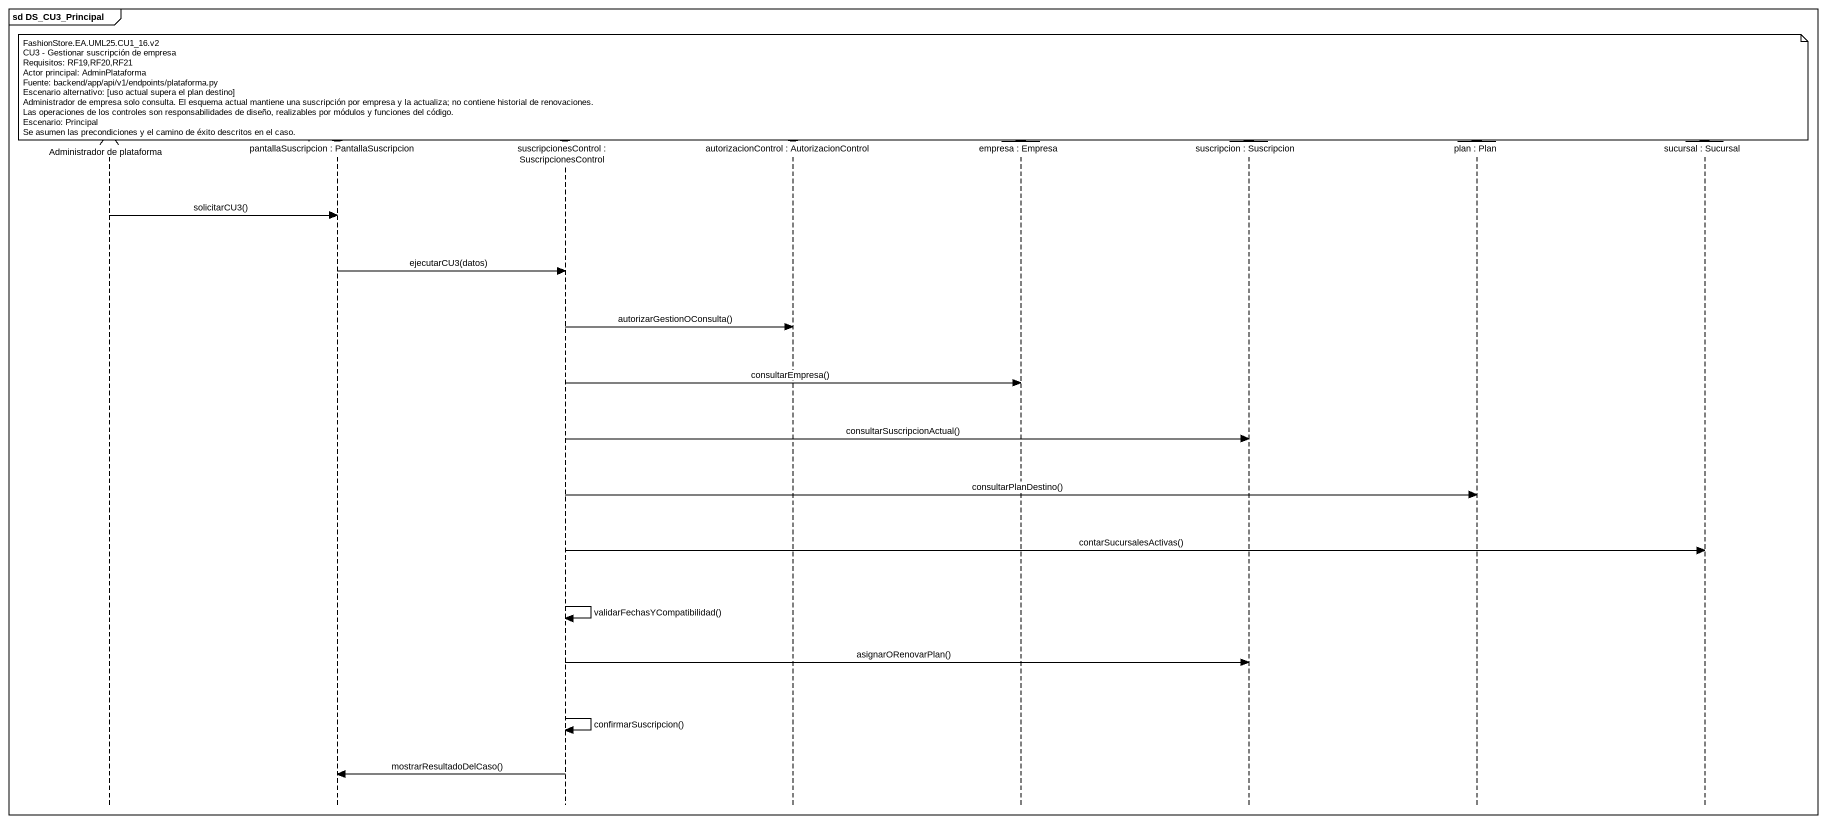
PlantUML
@startuml
mainframe sd DS_CU3_Principal
hide footbox
actor "Administrador de plataforma" as Administrador_de_plataforma
boundary "pantallaSuscripcion : PantallaSuscripcion" as pantallaSuscripcion #F5FFE1
control "suscripcionesControl : SuscripcionesControl" as suscripcionesControl #E4FFF0
control "autorizacionControl : AutorizacionControl" as autorizacionControl #E4FFF0
entity "empresa : Empresa" as empresa #E8F4FB
entity "suscripcion : Suscripcion" as suscripcion #E8F4FB
entity "plan : Plan" as plan #E8F4FB
entity "sucursal : Sucursal" as sucursal #E8F4FB

note over empresa
  FashionStore.EA.UML25.CU1_16.v2
  CU3 - Gestionar suscripción de empresa
  Requisitos: RF19,RF20,RF21
  Actor principal: AdminPlataforma
  Fuente: backend/app/api/v1/endpoints/plataforma.py
  Escenario alternativo: [uso actual supera el plan destino]
  Administrador de empresa solo consulta. El esquema actual mantiene una suscripción por empresa y la actualiza; no contiene historial de renovaciones.
  Las operaciones de los controles son responsabilidades de diseño, realizables por módulos y funciones del código.
  Escenario: Principal
  Se asumen las precondiciones y el camino de éxito descritos en el caso.
end note
Administrador_de_plataforma -> pantallaSuscripcion : solicitarCU3()
pantallaSuscripcion -> suscripcionesControl : ejecutarCU3(datos)
suscripcionesControl -> autorizacionControl : autorizarGestionOConsulta()
suscripcionesControl -> empresa : consultarEmpresa()
suscripcionesControl -> suscripcion : consultarSuscripcionActual()
suscripcionesControl -> plan : consultarPlanDestino()
suscripcionesControl -> sucursal : contarSucursalesActivas()
suscripcionesControl -> suscripcionesControl : validarFechasYCompatibilidad()
suscripcionesControl -> suscripcion : asignarORenovarPlan()
suscripcionesControl -> suscripcionesControl : confirmarSuscripcion()
suscripcionesControl -> pantallaSuscripcion : mostrarResultadoDelCaso()
@enduml
